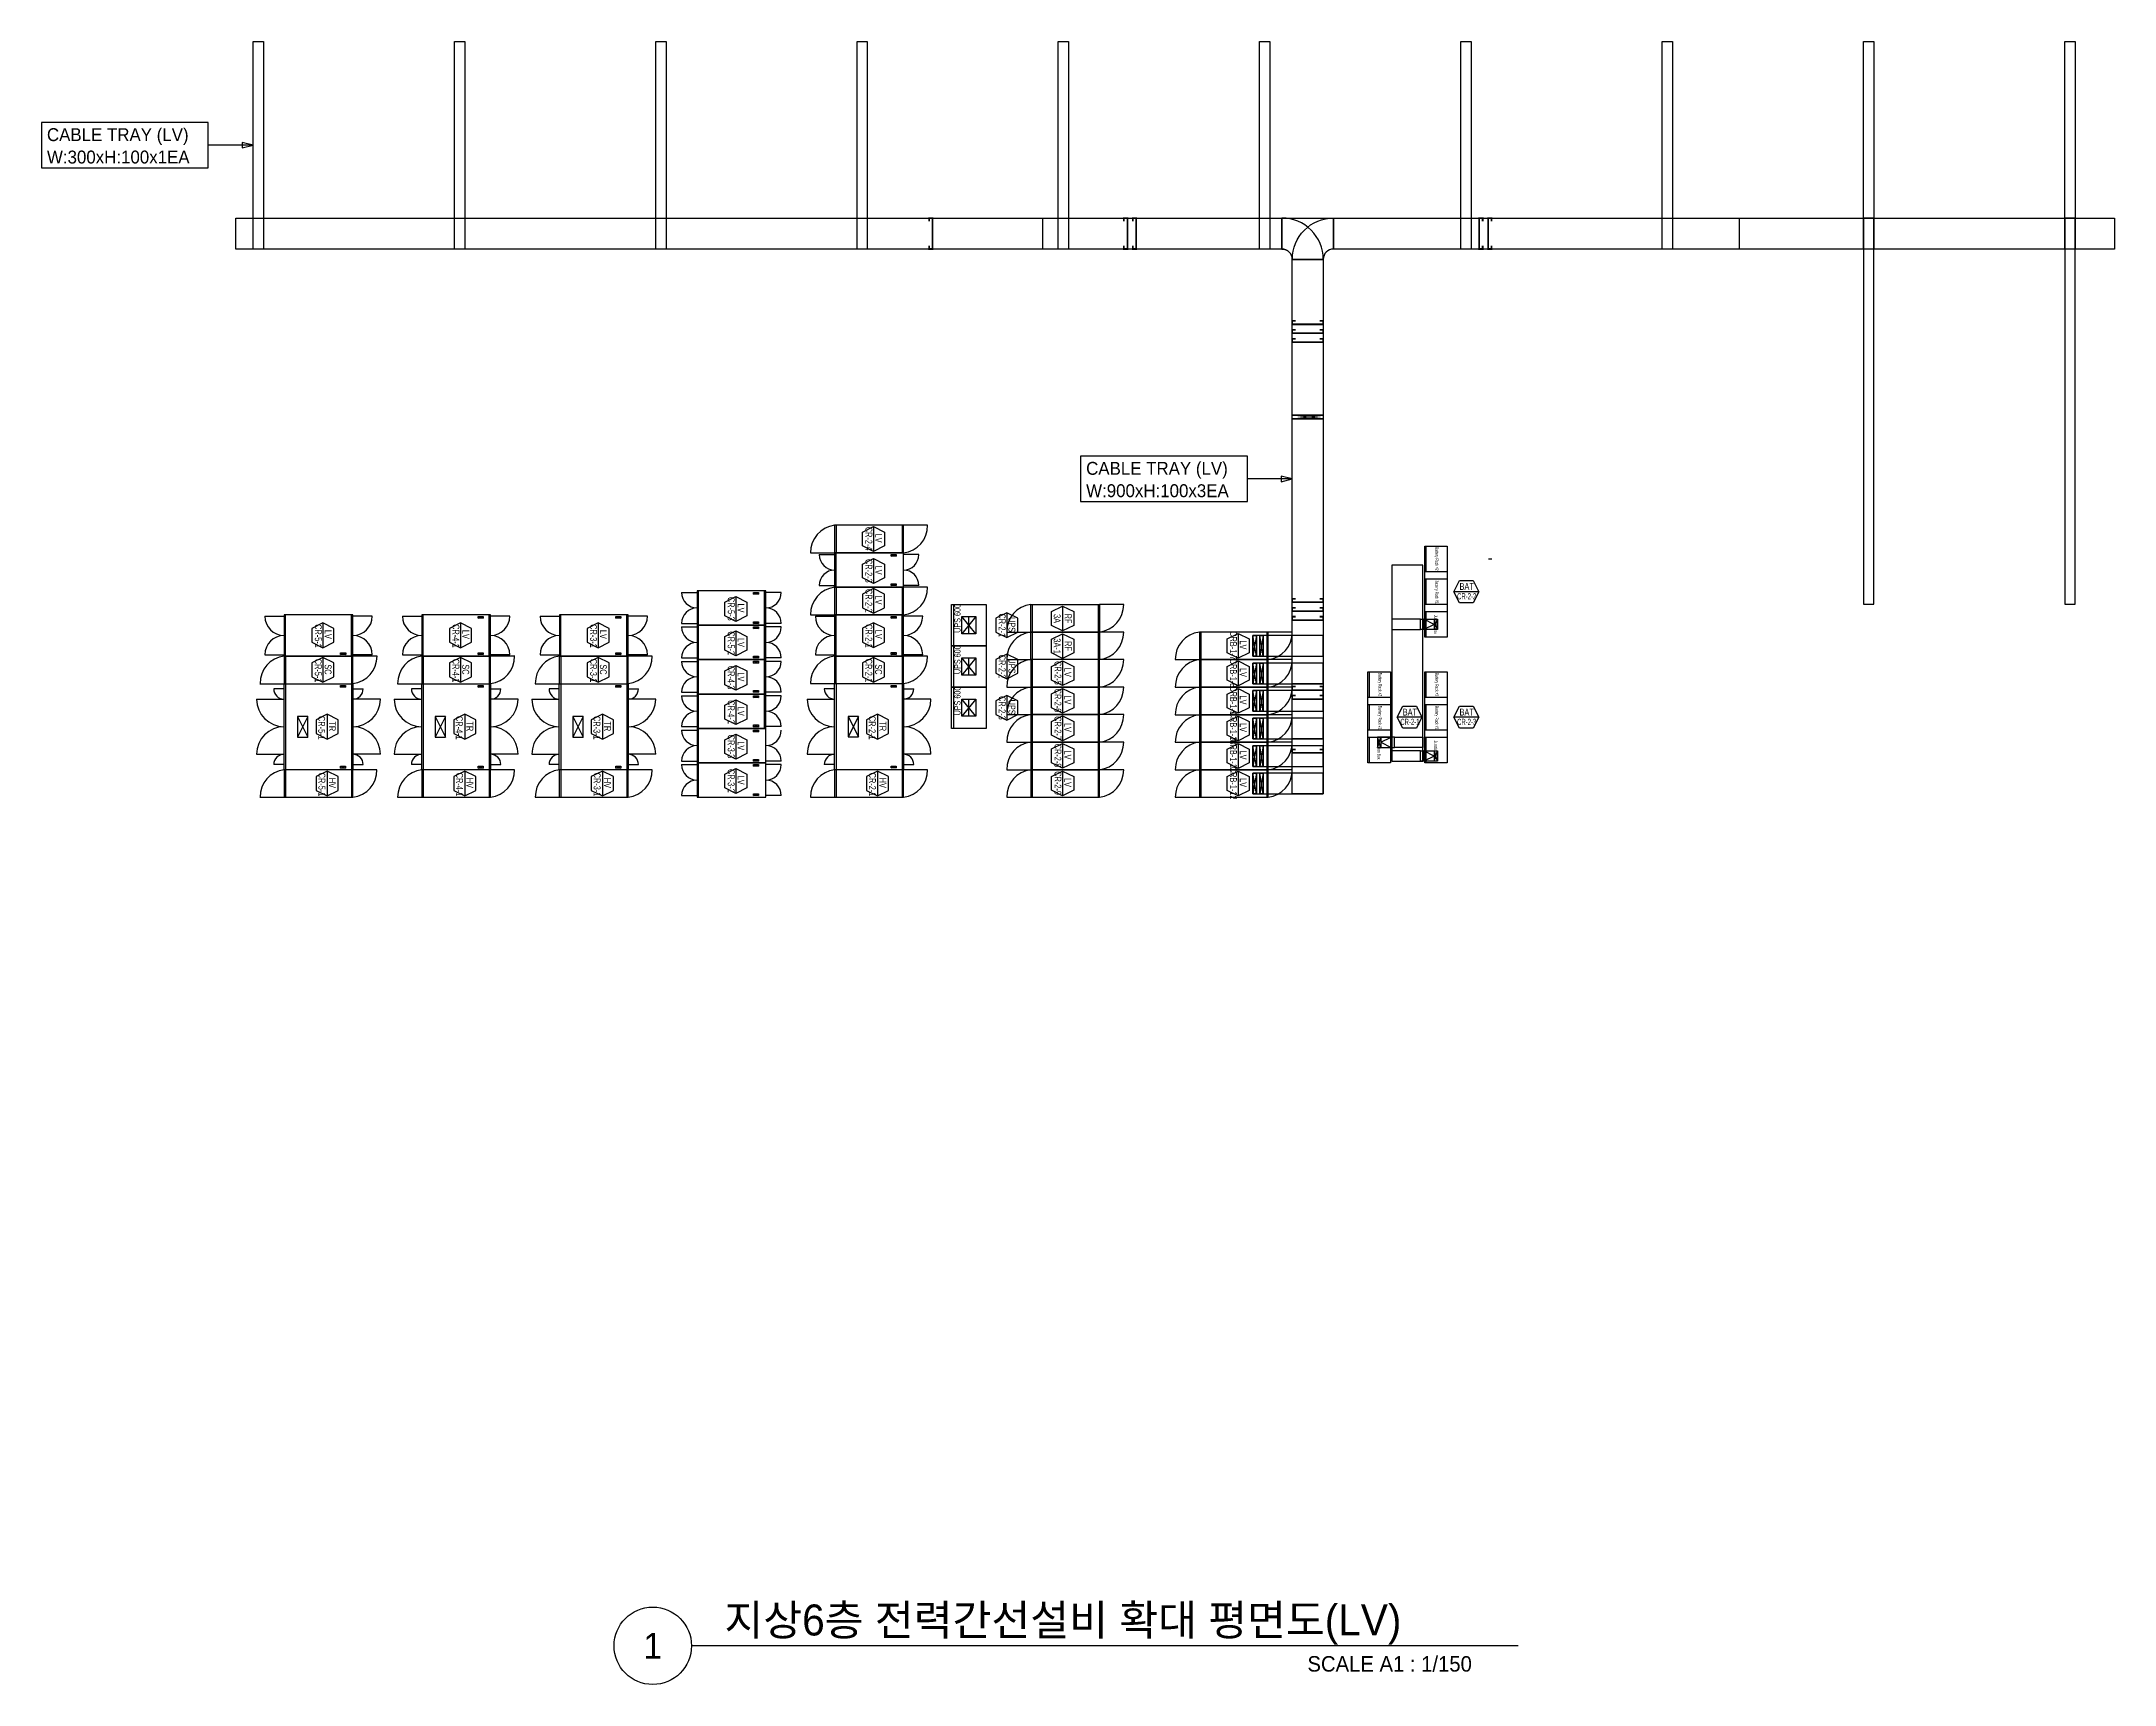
# Model space of a CAD drawing. Header units: millimetres. Extents: x -19577 to 374132, y 182625 to 847314.
# Drawn here: x 278548 to 338797, y 717225 to 764959 of the extents above; entities that cross this region are included whole.
import ezdxf
from ezdxf.enums import TextEntityAlignment as Align

# ---------------------------------------------------------------- set-up
doc = ezdxf.new("R2010")
doc.units = ezdxf.units.MM
doc.header["$LTSCALE"] = 150
for name, color, linetype in [('------00 Switch Gear', 3, 'Continuous'), ('------00 Switch Gear_Number', 1, 'Continuous'), ('-----26 Electrical Cable Tray_HV_N', 30, 'Continuous'), ('-----26 Electrical Cable Tray_LV_UPSBAT', 11, 'Continuous'), ('-----26 Electrical Cable Tray_LV_UT', 141, 'Continuous'), ('-----41 Drawing Title', 2, 'Continuous'), ('A-HAT-MATL', 8, 'Continuous')]:
    doc.layers.add(name, color=color, linetype=linetype)
doc.layers.add('NOPLOT', color=191, linetype='Continuous', plot=False)
doc.styles.add('ELEC', font='Dotum.ttf')

# ---------------------------------------------------------------- blocks, each defined once
blk = doc.blocks.new('UPS 600kV')
at = {"layer": '------00 Switch Gear'}
blk.add_line((800, 850), (-402, 850), dxfattribs=at)
blk.add_lwpolyline([(798, -100), (-402, -100), (-402, 900), (798, 900)], close=True, dxfattribs=at)
at = {"layer": 'NOPLOT'}
for p, q in [((-52, 199), (448, 601)), ((448, 199), (-52, 601)), ((-52, 400), (448, 400))]:
    blk.add_line(p, q, dxfattribs=at)
blk.add_lwpolyline([(448, 601), (448, 199), (-52, 199), (-52, 601)], close=True, dxfattribs=at)
at = {"layer": 'NOPLOT', "style": 'ELEC', "width": 0.85}
blk.add_text('UPS 600', height=178.2, dxfattribs=at).set_placement((-26, 731), align=Align.MIDDLE_LEFT)
blk = doc.blocks.new('A$C2e8f9a8b')
at = {"color": 0}
blk.add_line((30, 750), (30, 0), dxfattribs=at)
blk.add_lwpolyline([(650, 0), (0, 0), (0, 750), (650, 750)], close=True, dxfattribs=at)
blk = doc.blocks.new('A$550585017316')
at = {"color": 0}
for p, q in [((400, 300), (0, 300)), ((0, 300), (0, 0)), ((0, 0), (400, 0)), ((500, 300), (400, 300)), ((400, 0), (500, 0)), ((500, 0), (500, 300))]:
    blk.add_line(p, q, dxfattribs=at)
at = {"color": 8}
for p, q in [((100, 0), (0, 300)), ((0, 0), (100, 300)), ((100, 150), (400, 300)), ((100, 300), (100, 0)), ((100, 150), (400, 0)), ((400, 0), (400, 300))]:
    blk.add_line(p, q, dxfattribs=at)

msp = doc.modelspace()

# ---------------------------------------------------------------- linework, layer by layer
at = {"layer": '------00 Switch Gear'}
for p, q in [((301640, 750903), (301640, 750103)), ((303558, 750903), (303558, 750103)), ((304300, 750903), (303600, 750903)), ((300900, 750103), (301600, 750103)), ((301642, 749103), (301642, 750103)), ((301152, 750051), (301600, 750051)), ((303240, 750053), (303390, 750003)), ((303240, 750003), (303390, 750053)), ((304048, 750051), (303600, 750051)), ((297152, 748950), (297600, 748950)), ((297642, 748002), (297642, 749002)), ((299240, 748952), (299390, 748902)), ((299240, 748902), (299390, 748952)), ((299558, 748002), (299558, 749002)), ((300048, 748950), (299600, 748950)), ((300048, 748950), (299600, 748950)), ((301152, 749155), (301600, 749155)), ((301640, 749103), (301640, 748303)), ((303240, 749203), (303390, 749153)), ((303240, 749153), (303390, 749203)), ((303558, 749103), (303558, 748303)), ((304048, 749155), (303600, 749155)), ((304300, 749103), (303600, 749103)), ((285642, 747102), (285642, 748302)), ((287560, 747102), (287560, 748302)), ((289642, 747102), (289642, 748302)), ((291560, 747102), (291560, 748302)), ((293642, 747102), (293642, 748302)), ((295560, 747102), (295560, 748302)), ((300900, 748303), (301600, 748303)), ((300900, 748303), (301600, 748303)), ((301642, 747103), (301642, 748303)), ((303560, 747103), (303560, 748303)), ((307342, 748603), (307342, 747803)), ((309260, 748603), (309260, 747803)), ((285040, 748262), (285600, 748262)), ((288160, 748262), (287600, 748262)), ((289040, 748262), (289600, 748262)), ((291240, 748252), (291390, 748202)), ((291240, 748202), (291390, 748252)), ((292160, 748262), (291600, 748262)), ((293040, 748262), (293600, 748262)), ((295240, 748252), (295390, 748202)), ((295240, 748202), (295390, 748252)), ((296160, 748262), (295600, 748262)), ((297152, 748054), (297600, 748054)), ((297152, 747950), (297600, 747950)), ((297642, 747002), (297642, 748002)), ((299240, 748102), (299390, 748052)), ((299240, 748052), (299390, 748102)), ((299240, 747952), (299390, 747902)), ((299240, 747902), (299390, 747952)), ((299558, 747002), (299558, 748002)), ((300048, 748054), (299600, 748054)), ((300048, 747950), (299600, 747950)), ((301040, 748263), (301600, 748263)), ((303240, 748253), (303390, 748203)), ((303240, 748203), (303390, 748253)), ((304160, 748263), (303600, 748263)), ((307342, 747803), (307342, 747003)), ((309260, 747803), (309260, 747003)), ((312240, 747800), (312240, 747000)), ((314158, 747800), (314158, 747000)), ((285040, 747142), (285600, 747142)), ((285639, 747102), (285639, 746302)), ((287240, 747202), (287390, 747152)), ((287240, 747152), (287390, 747202)), ((287559, 747102), (287559, 746302)), ((288160, 747142), (287600, 747142)), ((288301, 747102), (287601, 747102)), ((289040, 747142), (289600, 747142)), ((289639, 747102), (289639, 746302)), ((291240, 747202), (291390, 747152)), ((291240, 747152), (291390, 747202)), ((291559, 747102), (291559, 746302)), ((292160, 747142), (291600, 747142)), ((292301, 747102), (291601, 747102)), ((293040, 747142), (293600, 747142)), ((293639, 747102), (293639, 746302)), ((295240, 747202), (295390, 747152)), ((295240, 747152), (295390, 747202)), ((295559, 747102), (295559, 746302)), ((296160, 747142), (295600, 747142)), ((296301, 747102), (295601, 747102)), ((299240, 747102), (299390, 747052)), ((299240, 747052), (299390, 747102)), ((301040, 747143), (301600, 747143)), ((301639, 747103), (301639, 746303)), ((303240, 747203), (303390, 747153)), ((303240, 747153), (303390, 747203)), ((303559, 747103), (303559, 746303)), ((304160, 747143), (303600, 747143)), ((304301, 747103), (303601, 747103)), ((297152, 747054), (297600, 747054)), ((297152, 746950), (297600, 746950)), ((297642, 746002), (297642, 747002)), ((299240, 746952), (299390, 746902)), ((299240, 746902), (299390, 746952)), ((299558, 746002), (299558, 747002)), ((300048, 747054), (299600, 747054)), ((300048, 746950), (299600, 746950)), ((307340, 747003), (307340, 746203)), ((309258, 747003), (309258, 746203)), ((310000, 747003), (309300, 747003)), ((312240, 747000), (312240, 746200)), ((314158, 747000), (314158, 746200)), ((284899, 746302), (285599, 746302)), ((285599, 746152), (285299, 746152)), ((285643, 746302), (285643, 743802)), ((287239, 746252), (287389, 746202)), ((287239, 746202), (287389, 746252)), ((287239, 746252), (287389, 746202)), ((287239, 746202), (287389, 746252)), ((287557, 746302), (287557, 743802)), ((287599, 746152), (287899, 746152)), ((288899, 746302), (289599, 746302)), ((289599, 746152), (289299, 746152)), ((289643, 746302), (289643, 743802)), ((291239, 746252), (291389, 746202)), ((291239, 746202), (291389, 746252)), ((291557, 746302), (291557, 743802)), ((291599, 746152), (291899, 746152)), ((292899, 746302), (293599, 746302)), ((293599, 746152), (293299, 746152)), ((293643, 746302), (293643, 743802)), ((295239, 746252), (295389, 746202)), ((295239, 746202), (295389, 746252)), ((295557, 746302), (295557, 743802)), ((295599, 746152), (295899, 746152)), ((297152, 746054), (297600, 746054)), ((297152, 745950), (297600, 745950)), ((297642, 745002), (297642, 746002)), ((299240, 746102), (299390, 746052)), ((299240, 746052), (299390, 746102)), ((299240, 745952), (299390, 745902)), ((299240, 745902), (299390, 745952)), ((299558, 745002), (299558, 746002)), ((300048, 746054), (299600, 746054)), ((300048, 745950), (299600, 745950)), ((300899, 746303), (301599, 746303)), ((301600, 746153), (301300, 746153)), ((301644, 746303), (301644, 743803)), ((303240, 746253), (303390, 746203)), ((303240, 746203), (303390, 746253)), ((303558, 746303), (303558, 743803)), ((303600, 746153), (303900, 746153)), ((307340, 746203), (307340, 745403)), ((309258, 746203), (309258, 745403)), ((310000, 746203), (309300, 746203)), ((312240, 746200), (312240, 745400)), ((314158, 746200), (314158, 745400)), ((284799, 745852), (285599, 745852)), ((288399, 745852), (287599, 745852)), ((288799, 745852), (289599, 745852)), ((292399, 745852), (291599, 745852)), ((292799, 745852), (293599, 745852)), ((296399, 745852), (295599, 745852)), ((300800, 745853), (301600, 745853)), ((304400, 745853), (303600, 745853)), ((307340, 745403), (307340, 744603)), ((309258, 745403), (309258, 744603)), ((310000, 745403), (309300, 745403)), ((312240, 745400), (312240, 744600)), ((314158, 745400), (314158, 744600)), ((297152, 745054), (297600, 745054)), ((297152, 744950), (297600, 744950)), ((297642, 744002), (297642, 745002)), ((299240, 745102), (299390, 745052)), ((299240, 745052), (299390, 745102)), ((299240, 744952), (299390, 744902)), ((299240, 744902), (299390, 744952)), ((300048, 745054), (299600, 745054)), ((284799, 744252), (285599, 744252)), ((288399, 744252), (287599, 744252)), ((288799, 744252), (289599, 744252)), ((292399, 744252), (291599, 744252)), ((292799, 744252), (293599, 744252)), ((296399, 744252), (295599, 744252)), ((299240, 744102), (299390, 744052)), ((299240, 744052), (299390, 744102)), ((300800, 744253), (301600, 744253)), ((304400, 744253), (303600, 744253)), ((307340, 744603), (307340, 743803)), ((309258, 744603), (309258, 743803)), ((310000, 744603), (309300, 744603)), ((312240, 744600), (312240, 743800)), ((314158, 744600), (314158, 743800)), ((285599, 743952), (285299, 743952)), ((285639, 743802), (285639, 743002)), ((287239, 743902), (287389, 743852)), ((287239, 743852), (287389, 743902)), ((287557, 743802), (287557, 743002)), ((287599, 743952), (287899, 743952)), ((288299, 743802), (287599, 743802)), ((289599, 743952), (289299, 743952)), ((289639, 743802), (289639, 743002)), ((291239, 743902), (291389, 743852)), ((291239, 743852), (291389, 743902)), ((291557, 743802), (291557, 743002)), ((291599, 743952), (291899, 743952)), ((292299, 743802), (291599, 743802)), ((293599, 743952), (293299, 743952)), ((293639, 743802), (293639, 743002)), ((295239, 743902), (295389, 743852)), ((295239, 743852), (295389, 743902)), ((295557, 743802), (295557, 743002)), ((295599, 743952), (295899, 743952)), ((296299, 743802), (295599, 743802)), ((297152, 744054), (297600, 744054)), ((297152, 743950), (297600, 743950)), ((297642, 743002), (297642, 744002)), ((299240, 743952), (299390, 743902)), ((299240, 743902), (299390, 743952)), ((300048, 744054), (299600, 744054)), ((300048, 743950), (299600, 743950)), ((301600, 743953), (301300, 743953)), ((301640, 743803), (301640, 743003)), ((303240, 743903), (303390, 743853)), ((303240, 743853), (303390, 743903)), ((303558, 743803), (303558, 743003)), ((303600, 743953), (303900, 743953)), ((304300, 743803), (303600, 743803)), ((307340, 743803), (307340, 743003)), ((309258, 743803), (309258, 743003)), ((310000, 743803), (309300, 743803)), ((312240, 743800), (312240, 743000)), ((314158, 743800), (314158, 743000)), ((284899, 743002), (285599, 743002)), ((288899, 743002), (289599, 743002)), ((292899, 743002), (293599, 743002)), ((297152, 743054), (297600, 743054)), ((299240, 743102), (299390, 743052)), ((299240, 743052), (299390, 743102)), ((300048, 743054), (299600, 743054)), ((300900, 743003), (301600, 743003))]:
    msp.add_line(p, q, dxfattribs=at)
at = {"layer": '------00 Switch Gear', "elevation": 0}
for points in [[(301600, 750903), (301600, 750103), (303600, 750103), (303600, 750903)], [(303600, 749103), (303600, 750103), (301600, 750103), (301600, 749103)], [(319400, 747650), (318750, 747650), (318750, 750300), (319400, 750300)], [(303390, 750053), (303390, 750003), (303240, 750003), (303240, 750053)], [(299600, 748002), (299600, 749002), (297600, 749002), (297600, 748002)], [(299390, 748952), (299390, 748902), (299240, 748902), (299240, 748952)], [(301600, 749103), (301600, 748303), (303600, 748303), (303600, 749103)], [(303390, 749203), (303390, 749153), (303240, 749153), (303240, 749203)], [(287600, 747102), (287600, 748302), (285600, 748302), (285600, 747102)], [(291600, 747102), (291600, 748302), (289600, 748302), (289600, 747102)], [(295600, 747102), (295600, 748302), (293600, 748302), (293600, 747102)], [(303600, 747103), (303600, 748303), (301600, 748303), (301600, 747103)], [(309300, 748603), (309300, 747803), (307300, 747803), (307300, 748603)], [(291390, 748252), (291390, 748202), (291240, 748202), (291240, 748252)], [(295390, 748252), (295390, 748202), (295240, 748202), (295240, 748252)], [(299600, 747002), (299600, 748002), (297600, 748002), (297600, 747002)], [(299390, 748102), (299390, 748052), (299240, 748052), (299240, 748102)], [(299390, 747952), (299390, 747902), (299240, 747902), (299240, 747952)], [(303390, 748253), (303390, 748203), (303240, 748203), (303240, 748253)], [(309300, 747803), (309300, 747003), (307300, 747003), (307300, 747803)], [(312200, 747800), (312200, 747000), (314200, 747000), (314200, 747800)], [(285599, 747102), (285599, 746302), (287601, 746302), (287601, 747102)], [(287390, 747202), (287390, 747152), (287240, 747152), (287240, 747202)], [(289599, 747102), (289599, 746302), (291601, 746302), (291601, 747102)], [(291390, 747202), (291390, 747152), (291240, 747152), (291240, 747202)], [(293599, 747102), (293599, 746302), (295601, 746302), (295601, 747102)], [(295390, 747202), (295390, 747152), (295240, 747152), (295240, 747202)], [(299390, 747102), (299390, 747052), (299240, 747052), (299240, 747102)], [(301599, 747103), (301599, 746303), (303601, 746303), (303601, 747103)], [(303390, 747203), (303390, 747153), (303240, 747153), (303240, 747203)], [(299600, 746002), (299600, 747002), (297600, 747002), (297600, 746002)], [(299390, 746952), (299390, 746902), (299240, 746902), (299240, 746952)], [(307300, 747003), (307300, 746203), (309300, 746203), (309300, 747003)], [(312200, 747000), (312200, 746200), (314200, 746200), (314200, 747000)], [(317750, 744000), (317100, 744000), (317100, 746650), (317750, 746650)], [(319400, 744000), (318750, 744000), (318750, 746650), (319400, 746650)], [(287599, 746302), (287599, 743802), (285599, 743802), (285599, 746302)], [(287389, 746252), (287389, 746202), (287239, 746202), (287239, 746252)], [(287389, 746252), (287389, 746202), (287239, 746202), (287239, 746252)], [(291599, 746302), (291599, 743802), (289599, 743802), (289599, 746302)], [(291389, 746252), (291389, 746202), (291239, 746202), (291239, 746252)], [(295599, 746302), (295599, 743802), (293599, 743802), (293599, 746302)], [(295389, 746252), (295389, 746202), (295239, 746202), (295239, 746252)], [(299600, 745002), (299600, 746002), (297600, 746002), (297600, 745002)], [(299390, 746102), (299390, 746052), (299240, 746052), (299240, 746102)], [(299390, 745952), (299390, 745902), (299240, 745902), (299240, 745952)], [(303600, 746303), (303600, 743803), (301600, 743803), (301600, 746303)], [(303390, 746253), (303390, 746203), (303240, 746203), (303240, 746253)], [(307300, 746203), (307300, 745403), (309300, 745403), (309300, 746203)], [(307300, 745403), (307300, 744603), (309300, 744603), (309300, 745403)], [(299600, 744002), (299600, 745002), (297600, 745002), (297600, 744002)], [(299390, 745102), (299390, 745052), (299240, 745052), (299240, 745102)], [(299390, 744952), (299390, 744902), (299240, 744902), (299240, 744952)], [(299390, 744102), (299390, 744052), (299240, 744052), (299240, 744102)], [(307300, 744603), (307300, 743803), (309300, 743803), (309300, 744603)], [(285599, 743802), (285599, 743002), (287599, 743002), (287599, 743802)], [(287389, 743902), (287389, 743852), (287239, 743852), (287239, 743902)], [(289599, 743802), (289599, 743002), (291599, 743002), (291599, 743802)], [(291389, 743902), (291389, 743852), (291239, 743852), (291239, 743902)], [(293599, 743802), (293599, 743002), (295599, 743002), (295599, 743802)], [(295389, 743902), (295389, 743852), (295239, 743852), (295239, 743902)], [(299600, 743002), (299600, 744002), (297600, 744002), (297600, 743002)], [(299390, 743952), (299390, 743902), (299240, 743902), (299240, 743952)], [(301600, 743803), (301600, 743003), (303600, 743003), (303600, 743803)], [(303390, 743903), (303390, 743853), (303240, 743853), (303240, 743903)], [(307300, 743803), (307300, 743003), (309300, 743003), (309300, 743803)], [(299390, 743102), (299390, 743052), (299240, 743052), (299240, 743102)]]:
    msp.add_lwpolyline(points, close=True, dxfattribs=at)
at = {"layer": '------00 Switch Gear'}
for points in [[(307300, 748603, 0.385743), (306600, 747803), (307300, 747803)], [(309300, 747803, 0.385743), (310000, 748603), (309300, 748603)], [(307300, 747803, 0.385743), (306600, 747003), (307300, 747003)], [(309300, 747003, 0.385743), (310000, 747803), (309300, 747803)], [(312200, 747800, 0.385743), (311500, 747000), (312200, 747000)], [(314200, 747000, 0.385743), (314900, 747800), (314200, 747800)], [(307300, 747003, 0.385743), (306600, 746203), (307300, 746203)], [(312200, 747000, 0.385743), (311500, 746200), (312200, 746200)], [(314200, 746200, 0.385743), (314900, 747000), (314200, 747000)], [(307300, 746203, 0.385743), (306600, 745403), (307300, 745403)], [(307300, 745403, 0.385743), (306600, 744603), (307300, 744603)], [(307300, 744603, 0.385743), (306600, 743803), (307300, 743803)], [(307300, 743803, 0.385743), (306600, 743003), (307300, 743003)]]:
    msp.add_lwpolyline(points, format="xyb", dxfattribs=at)
at = {"layer": '------00 Switch Gear', "elevation": 0}
for points in [[(312200, 746200, 0.385743), (311500, 745400), (312200, 745400)], [(314200, 745400, 0.385743), (314900, 746200), (314200, 746200)], [(312200, 745400, 0.385743), (311500, 744600), (312200, 744600)], [(314200, 744600, 0.385743), (314900, 745400), (314200, 745400)], [(312200, 744600, 0.385743), (311500, 743800), (312200, 743800)], [(314200, 743800, 0.385743), (314900, 744600), (314200, 744600)], [(312200, 743800, 0.385743), (311500, 743000), (312200, 743000)], [(314200, 743000, 0.385743), (314900, 743800), (314200, 743800)]]:
    msp.add_lwpolyline(points, format="xyb", dxfattribs=at)
at = {"layer": '------00 Switch Gear'}
for points in [[(312200, 746200), (312200, 745400), (314200, 745400), (314200, 746200)], [(312200, 745400), (312200, 744600), (314200, 744600), (314200, 745400)], [(312200, 744600), (312200, 743800), (314200, 743800), (314200, 744600)], [(312200, 743800), (312200, 743000), (314200, 743000), (314200, 743800)]]:
    msp.add_lwpolyline(points, close=True, dxfattribs=at)
for centre, radius, start, end in [((301692, 750117), 791, 96.62652, 181.00162), ((303509, 750889), 791, 276.62652, 1.00162), ((301600, 750051), 448, 180, 270), ((301600, 749155), 448, 90, 180), ((303600, 750051), 448, 270, 0), ((303600, 749155), 448, 0, 90), ((297600, 748950), 448, 180, 270), ((299600, 748950), 448, 270, 0), ((301692, 748317), 791, 96.62652, 181.00162), ((303509, 749089), 791, 276.62652, 1.00162), ((297600, 748054), 448, 90, 180), ((299600, 748054), 448, 0, 90), ((285600, 748262), 560, 180, 270), ((285600, 747142), 560, 90, 180), ((287600, 748262), 560, 270, 0), ((287600, 747142), 560, 0, 90), ((289600, 748262), 560, 180, 270), ((289600, 747142), 560, 90, 180), ((291600, 748262), 560, 270, 0), ((291600, 747142), 560, 0, 90), ((293600, 748262), 560, 180, 270), ((293600, 747142), 560, 90, 180), ((295600, 748262), 560, 270, 0), ((295600, 747142), 560, 0, 90), ((297600, 747950), 448, 180, 270), ((299600, 747950), 448, 270, 0), ((301600, 748263), 560, 180, 270), ((301600, 747143), 560, 90, 180), ((303600, 748263), 560, 270, 0), ((303600, 747143), 560, 0, 90), ((285691, 746315), 791, 96.62652, 181.00162), ((287510, 747088), 791, 276.62652, 1.00162), ((289691, 746315), 791, 96.62652, 181.00162), ((291510, 747088), 791, 276.62652, 1.00162), ((293691, 746315), 791, 96.62652, 181.00162), ((295510, 747088), 791, 276.62652, 1.00162), ((297600, 747054), 448, 90, 180), ((299600, 747054), 448, 0, 90), ((301691, 746317), 791, 96.62652, 181.00162), ((303510, 747089), 791, 276.62652, 1.00162), ((297600, 746950), 448, 180, 270), ((297600, 746054), 448, 90, 180), ((299600, 746950), 448, 270, 0), ((299600, 746054), 448, 0, 90), ((309209, 746989), 791, 276.62652, 1.00162), ((285599, 746152), 300, 180, 270), ((287599, 746152), 300, 270, 0), ((289599, 746152), 300, 180, 270), ((291599, 746152), 300, 270, 0), ((293599, 746152), 300, 180, 270), ((295599, 746152), 300, 270, 0), ((297600, 745950), 448, 180, 270), ((299600, 745950), 448, 270, 0), ((301600, 746153), 300, 180, 270), ((303600, 746153), 300, 270, 0), ((309209, 746189), 791, 276.62652, 1.00162), ((285599, 745852), 800, 180, 270), ((287599, 745852), 800, 270, 0), ((289599, 745852), 800, 180, 270), ((291599, 745852), 800, 270, 0), ((293599, 745852), 800, 180, 270), ((295599, 745852), 800, 270, 0), ((297600, 745054), 448, 90, 180), ((299600, 745054), 448, 0, 90), ((301600, 745853), 800, 180, 270), ((303600, 745853), 800, 270, 0), ((309209, 745389), 791, 276.62652, 1.00162), ((285599, 744252), 800, 90, 180), ((287599, 744252), 800, 0, 90), ((289599, 744252), 800, 90, 180), ((291599, 744252), 800, 0, 90), ((293599, 744252), 800, 90, 180), ((295599, 744252), 800, 0, 90), ((297600, 744950), 448, 180, 270), ((299600, 744950), 448, 270, 0), ((301600, 744253), 800, 90, 180), ((303600, 744253), 800, 0, 90), ((285599, 743952), 300, 90, 180), ((287599, 743952), 300, 0, 90), ((289599, 743952), 300, 90, 180), ((291599, 743952), 300, 0, 90), ((293599, 743952), 300, 90, 180), ((295599, 743952), 300, 0, 90), ((297600, 744054), 448, 90, 180), ((299600, 744054), 448, 0, 90), ((301600, 743953), 300, 90, 180), ((303600, 743953), 300, 0, 90), ((309209, 744589), 791, 276.62652, 1.00162), ((285691, 743015), 791, 96.62652, 181.00162), ((287508, 743788), 791, 276.62652, 1.00162), ((289691, 743015), 791, 96.62652, 181.00162), ((291508, 743788), 791, 276.62652, 1.00162), ((293691, 743015), 791, 96.62652, 181.00162), ((295508, 743788), 791, 276.62652, 1.00162), ((297600, 743950), 448, 180, 270), ((297600, 743054), 448, 90, 180), ((299600, 743950), 448, 270, 0), ((299600, 743054), 448, 0, 90), ((301692, 743017), 791, 96.62652, 181.00162), ((303509, 743789), 791, 276.62652, 1.00162), ((309209, 743789), 791, 276.62652, 1.00162)]:
    msp.add_arc(centre, radius, start, end, dxfattribs=at)
at = {"layer": '------00 Switch Gear_Number', "color": 1, "elevation": 0}
for points in [[(302728, 750865), (302728, 750145), (302408, 750305), (302408, 750705), (302728, 750865), (303048, 750705), (303048, 750305), (302728, 750145)], [(302728, 749935), (302728, 749215), (302408, 749375), (302408, 749775), (302728, 749935), (303048, 749775), (303048, 749375), (302728, 749215)], [(302728, 749066), (302728, 748346), (303048, 748506), (303048, 748906), (302728, 749066), (302408, 748906), (302408, 748506), (302728, 748346)], [(298728, 748833), (298728, 748113), (298408, 748273), (298408, 748674), (298728, 748833), (299048, 748674), (299048, 748273), (298728, 748113)], [(306602, 748363), (306602, 747643), (306922, 747803), (306922, 748204), (306602, 748363), (306282, 748204), (306282, 747803), (306602, 747643)], [(308227, 748554), (308227, 747834), (307907, 747994), (307907, 748395), (308227, 748554), (308547, 748395), (308547, 747994), (308227, 747834)], [(286728, 748068), (286728, 747348), (287048, 747507), (287048, 747908), (286728, 748068), (286408, 747908), (286408, 747507), (286728, 747348)], [(290728, 748068), (290728, 747348), (291048, 747507), (291048, 747908), (290728, 748068), (290408, 747908), (290408, 747507), (290728, 747348)], [(294728, 748068), (294728, 747348), (295048, 747507), (295048, 747908), (294728, 748068), (294408, 747908), (294408, 747507), (294728, 747348)], [(298728, 747833), (298728, 747113), (298408, 747273), (298408, 747674), (298728, 747833), (299048, 747674), (299048, 747273), (298728, 747113)], [(302728, 748069), (302728, 747349), (303048, 747509), (303048, 747910), (302728, 748069), (302408, 747910), (302408, 747509), (302728, 747349)], [(308227, 747754), (308227, 747034), (307907, 747194), (307907, 747595), (308227, 747754), (308547, 747595), (308547, 747194), (308227, 747034)], [(313327, 747762), (313327, 747042), (313007, 747202), (313007, 747602), (313327, 747762), (313647, 747602), (313647, 747202), (313327, 747042)], [(306602, 747163), (306602, 746443), (306922, 746603), (306922, 747004), (306602, 747163), (306282, 747004), (306282, 746603), (306602, 746443)], [(286727, 747063), (286727, 746343), (287047, 746502), (287047, 746903), (286727, 747063), (286407, 746903), (286407, 746502), (286727, 746343)], [(290727, 747063), (290727, 746343), (291047, 746502), (291047, 746903), (290727, 747063), (290407, 746903), (290407, 746502), (290727, 746343)], [(294727, 747063), (294727, 746343), (295047, 746502), (295047, 746903), (294727, 747063), (294407, 746903), (294407, 746502), (294727, 746343)], [(298728, 746833), (298728, 746113), (298408, 746273), (298408, 746674), (298728, 746833), (299048, 746674), (299048, 746273), (298728, 746113)], [(302727, 747064), (302727, 746344), (303047, 746504), (303047, 746905), (302727, 747064), (302407, 746905), (302407, 746504), (302727, 746344)], [(308227, 746965), (308227, 746245), (307907, 746405), (307907, 746805), (308227, 746965), (308547, 746805), (308547, 746405), (308227, 746245)], [(313327, 746962), (313327, 746242), (313007, 746402), (313007, 746802), (313327, 746962), (313647, 746802), (313647, 746402), (313327, 746242)], [(306602, 745963), (306602, 745243), (306922, 745403), (306922, 745804), (306602, 745963), (306282, 745804), (306282, 745403), (306602, 745243)], [(308227, 746165), (308227, 745445), (307907, 745605), (307907, 746005), (308227, 746165), (308547, 746005), (308547, 745605), (308227, 745445)], [(313327, 746162), (313327, 745442), (313007, 745602), (313007, 746002), (313327, 746162), (313647, 746002), (313647, 745602), (313327, 745442)], [(286849, 745412), (286849, 744692), (287169, 744851), (287169, 745252), (286849, 745412), (286529, 745252), (286529, 744851), (286849, 744692)], [(290849, 745412), (290849, 744692), (291169, 744851), (291169, 745252), (290849, 745412), (290529, 745252), (290529, 744851), (290849, 744692)], [(294849, 745412), (294849, 744692), (295169, 744851), (295169, 745252), (294849, 745412), (294529, 745252), (294529, 744851), (294849, 744692)], [(298728, 745833), (298728, 745113), (298408, 745273), (298408, 745674), (298728, 745833), (299048, 745674), (299048, 745273), (298728, 745113)], [(302850, 745413), (302850, 744693), (303170, 744853), (303170, 745254), (302850, 745413), (302530, 745254), (302530, 744853), (302850, 744693)], [(308227, 745365), (308227, 744645), (307907, 744805), (307907, 745205), (308227, 745365), (308547, 745205), (308547, 744805), (308227, 744645)], [(313327, 745362), (313327, 744642), (313007, 744802), (313007, 745202), (313327, 745362), (313647, 745202), (313647, 744802), (313327, 744642)], [(298728, 744833), (298728, 744113), (298408, 744273), (298408, 744674), (298728, 744833), (299048, 744674), (299048, 744273), (298728, 744113)], [(308227, 744565), (308227, 743845), (307907, 744005), (307907, 744405), (308227, 744565), (308547, 744405), (308547, 744005), (308227, 743845)], [(313327, 744562), (313327, 743842), (313007, 744002), (313007, 744402), (313327, 744562), (313647, 744402), (313647, 744002), (313327, 743842)], [(286849, 743762), (286849, 743042), (287169, 743201), (287169, 743602), (286849, 743762), (286529, 743602), (286529, 743201), (286849, 743042)], [(290849, 743762), (290849, 743042), (291169, 743201), (291169, 743602), (290849, 743762), (290529, 743602), (290529, 743201), (290849, 743042)], [(294849, 743762), (294849, 743042), (295169, 743201), (295169, 743602), (294849, 743762), (294529, 743602), (294529, 743201), (294849, 743042)], [(298728, 743833), (298728, 743113), (298408, 743273), (298408, 743674), (298728, 743833), (299048, 743674), (299048, 743273), (298728, 743113)], [(302850, 743763), (302850, 743043), (303170, 743203), (303170, 743604), (302850, 743763), (302530, 743604), (302530, 743203), (302850, 743043)], [(308227, 743765), (308227, 743045), (307907, 743205), (307907, 743605), (308227, 743765), (308547, 743605), (308547, 743205), (308227, 743045)], [(313327, 743762), (313327, 743042), (313007, 743202), (313007, 743602), (313327, 743762), (313647, 743602), (313647, 743202), (313327, 743042)]]:
    msp.add_lwpolyline(points, dxfattribs=at)
at = {"layer": '------00 Switch Gear_Number', "elevation": 0}
for points in [[(320320, 748975), (319600, 748975), (319760, 749295), (320160, 749295), (320320, 748975), (320160, 748655), (319760, 748655), (319600, 748975)], [(318670, 745325), (317950, 745325), (318110, 745645), (318510, 745645), (318670, 745325), (318510, 745005), (318110, 745005), (317950, 745325)], [(320320, 745325), (319600, 745325), (319760, 745645), (320160, 745645), (320320, 745325), (320160, 745005), (319760, 745005), (319600, 745325)]]:
    msp.add_lwpolyline(points, dxfattribs=at)
at = {"layer": '-----26 Electrical Cable Tray_HV_N', "color": 1, "elevation": 0}
for points in [[(278548, 762602), (278548, 761287), (283395, 761287), (283395, 762602)], [(308749, 752908), (308749, 751593), (313595, 751593), (313595, 752908)]]:
    msp.add_lwpolyline(points, close=True, dxfattribs=at)
for points in [[(284700, 761945), (284380, 762025), (284380, 761865), (284700, 761945), (283395, 761945)], [(314900, 752250), (314580, 752330), (314580, 752170), (314900, 752250), (313595, 752250)]]:
    msp.add_lwpolyline(points, dxfattribs=at)
at = {"layer": '-----26 Electrical Cable Tray_LV_UPSBAT', "elevation": 0}
for points in [[(318695, 749745), (317795, 749745), (317795, 744050), (318695, 744050)], [(318625, 748175), (317795, 748175), (317795, 747875), (318625, 747875)], [(317875, 744750), (318695, 744750), (318695, 744450), (317875, 744450)], [(318625, 744350), (317795, 744350), (317795, 744050), (318625, 744050)]]:
    msp.add_lwpolyline(points, close=True, dxfattribs=at)
at = {"layer": '-----26 Electrical Cable Tray_LV_UT', "elevation": 0}
for points in [[(284700, 764959), (285000, 764959), (285000, 758930), (284700, 758930)], [(290550, 764959), (290850, 764959), (290850, 758930), (290550, 758930)], [(296400, 764959), (296700, 764959), (296700, 758930), (296400, 758930)], [(302250, 764959), (302550, 764959), (302550, 758930), (302250, 758930)], [(308100, 764959), (308400, 764959), (308400, 758930), (308100, 758930)], [(313950, 764959), (314250, 764959), (314250, 758930), (313950, 758930)], [(319800, 764959), (320100, 764959), (320100, 758930), (319800, 758930)], [(325650, 764959), (325950, 764959), (325950, 758930), (325650, 758930)], [(331500, 764959), (331800, 764959), (331800, 758930), (331500, 758930)], [(337350, 764959), (337650, 764959), (337650, 758930), (337350, 758930)], [(314600, 759830), (314600, 758930), (284194, 758930), (284194, 759830)], [(314600, 759830), (314600, 758930), (307650, 758930), (307650, 759830)], [(327883, 759830), (327883, 758930), (316100, 758930), (316100, 759830)], [(338797, 759830), (338797, 758930), (316100, 758930), (316100, 759830)], [(331500, 748612), (331800, 748612), (331800, 759830), (331500, 759830)], [(337350, 748612), (337650, 748612), (337650, 759830), (337350, 759830)], [(314900, 758630), (315800, 758630), (315800, 754100), (314900, 754100)], [(314900, 758630), (315800, 758630), (315800, 754100), (314900, 754100)], [(314900, 758630), (315800, 758630), (315800, 754100), (314900, 754100)], [(314900, 754100), (315800, 754100), (315800, 754000), (314900, 754000)], [(314900, 754000), (315800, 754000), (315800, 746300), (314900, 746300)], [(314900, 754000), (315800, 754000), (315800, 744700), (314900, 744700)], [(314900, 754000), (315800, 754000), (315800, 743100), (314900, 743100)], [(315800, 745500), (315800, 746100), (313758, 746100), (313758, 745500)], [(313758, 745500), (313758, 746100), (313858, 746100), (313858, 745500)], [(313958, 745500), (313958, 746100), (314058, 746100), (314058, 745500)], [(315800, 744700), (315800, 745300), (313758, 745300), (313758, 744700)], [(313758, 744700), (313758, 745300), (313858, 745300), (313858, 744700)], [(313958, 744700), (313958, 745300), (314058, 745300), (314058, 744700)], [(315800, 743900), (315800, 744500), (313758, 744500), (313758, 743900)], [(313758, 743900), (313758, 744500), (313858, 744500), (313858, 743900)], [(313958, 743900), (313958, 744500), (314058, 744500), (314058, 743900)], [(315800, 743100), (315800, 743700), (313758, 743700), (313758, 743100)], [(313758, 743100), (313758, 743700), (313858, 743700), (313858, 743100)], [(313958, 743100), (313958, 743700), (314058, 743700), (314058, 743100)]]:
    msp.add_lwpolyline(points, close=True, dxfattribs=at)
at = {"layer": '-----26 Electrical Cable Tray_LV_UT', "ltscale": 7.5, "const_width": 50, "elevation": 0}
for points in [[(304345, 759730), (304345, 759830), (304445, 759830), (304445, 758930), (304345, 758930), (304345, 759030)], [(310008, 759730), (310008, 759830), (310108, 759830), (310108, 758930), (310008, 758930), (310008, 759030)], [(310267, 759730), (310267, 759830), (310367, 759830), (310367, 758930), (310267, 758930), (310267, 759030)], [(320433, 759730), (320433, 759830), (320333, 759830), (320333, 758930), (320433, 758930), (320433, 759030)], [(320692, 759730), (320692, 759830), (320592, 759830), (320592, 758930), (320692, 758930), (320692, 759030)], [(315700, 756842), (315800, 756842), (315800, 756742), (314900, 756742), (314900, 756842), (315000, 756842)], [(315700, 756582), (315800, 756582), (315800, 756482), (314900, 756482), (314900, 756582), (315000, 756582)], [(315700, 756322), (315800, 756322), (315800, 756222), (314900, 756222), (314900, 756322), (315000, 756322)], [(315700, 748768), (315800, 748768), (315800, 748668), (314900, 748668), (314900, 748768), (315000, 748768)], [(315700, 748508), (315800, 748508), (315800, 748408), (314900, 748408), (314900, 748508), (315000, 748508)], [(315700, 748248), (315800, 748248), (315800, 748148), (314900, 748148), (314900, 748248), (315000, 748248)], [(315700, 746216), (315800, 746216), (315800, 746116), (314900, 746116), (314900, 746216), (315000, 746216)], [(315700, 745956), (315800, 745956), (315800, 745856), (314900, 745856), (314900, 745956), (315000, 745956)], [(315700, 744390), (315800, 744390), (315800, 744290), (314900, 744290), (314900, 744390), (315000, 744390)]]:
    msp.add_lwpolyline(points, dxfattribs=at)
at = {"layer": '-----26 Electrical Cable Tray_LV_UT', "elevation": 0}
for points in [[(314600, 758930), (314600, 759830), (314600, 759830), (316100, 759830), (316100, 758930, 0.414214), (315800, 758630), (314900, 758630), (314900, 758630, 0.414214)], [(314600, 758930), (314600, 758930, -0.414214), (314900, 758630), (314900, 758630), (315800, 758630, 0.414214), (314600, 759830)], [(316100, 758930), (316100, 758930, 0.414214), (315800, 758630), (315800, 758630), (314900, 758630, -0.414214), (316100, 759830)]]:
    msp.add_lwpolyline(points, format="xyb", close=True, dxfattribs=at)
for points in [[(314900, 754000), (315800, 754100)], [(315800, 754000), (314900, 754100)], [(313858, 745500), (313758, 746100)], [(313858, 746100), (313758, 745500)], [(314058, 745500), (313958, 746100)], [(314058, 746100), (313958, 745500)], [(313858, 744700), (313758, 745300)], [(313858, 745300), (313758, 744700)], [(314058, 744700), (313958, 745300)], [(314058, 745300), (313958, 744700)], [(313858, 743900), (313758, 744500)], [(313858, 744500), (313758, 743900)], [(314058, 743900), (313958, 744500)], [(314058, 744500), (313958, 743900)], [(313858, 743100), (313758, 743700)], [(313858, 743700), (313758, 743100)], [(314058, 743100), (313958, 743700)], [(314058, 743700), (313958, 743100)]]:
    msp.add_lwpolyline(points, dxfattribs=at)
at = {"layer": '-----26 Electrical Cable Tray_LV_UT'}
for points in [[(315800, 747100), (315800, 747700), (313758, 747700), (313758, 747100)], [(313758, 747100), (313758, 747700), (313858, 747700), (313858, 747100)], [(313958, 747100), (313958, 747700), (314058, 747700), (314058, 747100)], [(315800, 746300), (315800, 746900), (313758, 746900), (313758, 746300)], [(313758, 746300), (313758, 746900), (313858, 746900), (313858, 746300)], [(313958, 746300), (313958, 746900), (314058, 746900), (314058, 746300)]]:
    msp.add_lwpolyline(points, close=True, dxfattribs=at)
for points in [[(313858, 747100), (313758, 747700)], [(313858, 747700), (313758, 747100)], [(314058, 747100), (313958, 747700)], [(314058, 747700), (313958, 747100)], [(313858, 746300), (313758, 746900)], [(313858, 746900), (313758, 746300)], [(314058, 746300), (313958, 746900)], [(314058, 746900), (313958, 746300)]]:
    msp.add_lwpolyline(points, dxfattribs=at)
at = {"layer": '-----41 Drawing Title', "color": 7}
msp.add_line((321461, 718350), (297439, 718350), dxfattribs=at)
msp.add_circle((296314, 718350), 1125, dxfattribs=at)
at = {"layer": 'A-HAT-MATL'}
msp.add_lwpolyline([(320700, 749920), (320600, 749920)], dxfattribs=at)
at = {"layer": 'NOPLOT'}
for p, q in [((286293, 745352), (285993, 744752)), ((285993, 745352), (286293, 744752)), ((290293, 745352), (289993, 744752)), ((289993, 745352), (290293, 744752)), ((294293, 745352), (293993, 744752)), ((293993, 745352), (294293, 744752)), ((302294, 745353), (301994, 744753)), ((301994, 745353), (302294, 744753))]:
    msp.add_line(p, q, dxfattribs=at)
at = {"layer": 'NOPLOT', "elevation": 0}
for points in [[(286293, 745352), (285993, 745352), (285993, 744752), (286293, 744752)], [(290293, 745352), (289993, 745352), (289993, 744752), (290293, 744752)], [(294293, 745352), (293993, 745352), (293993, 744752), (294293, 744752)], [(302294, 745353), (301994, 745353), (301994, 744753), (302294, 744753)]]:
    msp.add_lwpolyline(points, close=True, dxfattribs=at)

# ---------------------------------------------------------------- block references
at = {"layer": '------00 Switch Gear'}
for p in [(318750, 749550), (318750, 748600), (318750, 747650), (317100, 745900), (318750, 745900), (317100, 744950), (318750, 744950), (317100, 744000), (318750, 744000)]:
    msp.add_blockref('A$C2e8f9a8b', p, dxfattribs=at)
at = {"layer": '------00 Switch Gear', "rotation": 89.99999999999999}
for p in [(305900, 747806), (305900, 746606), (305900, 745406)]:
    msp.add_blockref('UPS 600kV', p, dxfattribs=at)
at = {"layer": '-----26 Electrical Cable Tray_LV_UPSBAT', "xscale": -1}
for p in [(319125, 747875), (319125, 744050)]:
    msp.add_blockref('A$550585017316', p, dxfattribs=at)
at = {"layer": '-----26 Electrical Cable Tray_LV_UPSBAT'}
msp.add_blockref('A$550585017316', (317375, 744450), dxfattribs=at)

# ---------------------------------------------------------------- texts
at = {"layer": '------00 Switch Gear', "style": 'ELEC', "width": 0.6}
for s, p in [('Battery Rack #2', (319103, 749928, 0)), ('Battery Rack #1', (319103, 748966, 0)), ('Junction Box', (319072, 748025, 0)), ('Battery Rack #2', (317453, 746278, 0)), ('Battery Rack #2', (319103, 746278, 0)), ('Battery Rack #1', (317453, 745316, 0)), ('Battery Rack #1', (319103, 745316, 0)), ('Junction Box', (317422, 744375, 0)), ('Junction Box', (319072, 744375, 0))]:
    msp.add_text(s, height=100, rotation=270, dxfattribs=at).set_placement(p, align=Align.MIDDLE_CENTER)
at = {"layer": '------00 Switch Gear_Number', "color": 0, "style": 'ELEC', "width": 0.7}
for s, p in [('CR-2-4', (302594, 750516, 0)), ('LV', (302879, 750531, 0)), ('CR-2-3', (302594, 749580, 0)), ('LV', (302879, 749601, 0)), ('CR-2-2', (302594, 748710, 0)), ('CR-5-3', (298594, 748478, 0)), ('LV', (298879, 748499, 0)), ('LV', (302879, 748732, 0)), ('CR-5-1', (286594, 747687, 0)), ('LV', (286879, 747734, 0)), ('CR-4-1', (290594, 747687, 0)), ('LV', (290879, 747734, 0)), ('CR-3-1', (294594, 747687, 0)), ('LV', (294879, 747734, 0)), ('CR-5-2', (298594, 747478, 0)), ('CR-2-1', (302594, 747689, 0)), ('LV', (302879, 747735, 0)), ('CR-2-1', (306468, 747998)), ('UPS', (306753, 748020)), ('CRB-1-7', (313190, 747411)), ('LV', (298879, 747499, 0)), ('CR-2-2', (306468, 746798)), ('LV', (313475, 747428)), ('CR-5-1', (286593, 746682, 0)), ('SC', (286878, 746714, 0)), ('CR-4-1', (290593, 746682, 0)), ('SC', (290878, 746714, 0)), ('CR-3-1', (294593, 746682, 0)), ('SC', (294878, 746714, 0)), ('CR-4-3', (298594, 746478, 0)), ('LV', (298879, 746499, 0)), ('CR-2-1', (302593, 746683, 0)), ('SC', (302878, 746715, 0)), ('UPS', (306753, 746820)), ('CR-2-5', (308090, 746614)), ('LV', (308375, 746631)), ('CRB-1-8', (313190, 746611)), ('LV', (313475, 746628)), ('CR-2-3', (306468, 745598)), ('CR-2-6', (308090, 745814)), ('LV', (308375, 745831)), ('CRB-1-9', (313190, 745811, 0)), ('LV', (313475, 745828, 0)), ('CR-5-1', (286691, 745019, 0)), ('CR-4-1', (290691, 745019, 0)), ('CR-3-1', (294691, 745019, 0)), ('CR-4-2', (298594, 745478, 0)), ('LV', (298879, 745499, 0)), ('CR-2-1', (302692, 745021, 0)), ('UPS', (306753, 745620)), ('CR-2-7', (308090, 745014)), ('CRB-1-10', (313190, 745011, 0)), ('TR', (287001, 745064, 0)), ('TR', (291001, 745064, 0)), ('TR', (295001, 745064, 0)), ('CR-3-3', (298594, 744478, 0)), ('TR', (303002, 745065, 0)), ('LV', (308375, 745031)), ('LV', (313475, 745028, 0)), ('LV', (298879, 744499, 0)), ('CR-2-8', (308090, 744214)), ('LV', (308375, 744231)), ('CRB-1-11', (313190, 744211, 0)), ('LV', (313475, 744228, 0)), ('CR-5-1', (286698, 743372, 0)), ('HV', (287001, 743418, 0)), ('CR-4-1', (290698, 743372, 0)), ('HV', (291001, 743418, 0)), ('CR-3-1', (294698, 743372, 0)), ('HV', (295001, 743418, 0)), ('CR-3-2', (298594, 743478, 0)), ('LV', (298879, 743499, 0)), ('CR-2-1', (302699, 743373, 0)), ('HV', (303002, 743420, 0)), ('CR-2-9', (308090, 743414)), ('LV', (308375, 743431)), ('CRB-1-12', (313190, 743411, 0)), ('LV', (313475, 743428, 0))]:
    msp.add_text(s, height=200, rotation=270, dxfattribs=at).set_placement(p, align=Align.MIDDLE_CENTER)
at = {"layer": '------00 Switch Gear_Number', "color": 0, "style": 'ELEC'}
for s, height, width, p in [('CR-2-2', 180, 0.6, (319969, 748842, 0)), ('BAT', 200, 0.7, (319969, 749126, 0)), ('CR-2-1', 180, 0.6, (318319, 745192, 0)), ('BAT', 200, 0.7, (318319, 745476, 0)), ('CR-2-3', 180, 0.6, (319969, 745192, 0)), ('BAT', 200, 0.7, (319969, 745476, 0))]:
    msp.add_text(s, height=height, dxfattribs=dict(at, width=width)).set_placement(p, align=Align.MIDDLE_CENTER)
at = {"layer": '------00 Switch Gear_Number', "color": 7, "style": 'ELEC', "width": 0.7}
for s, p in [('3A', (308067, 748194)), ('RF', (308387, 748194)), ('3A-1', (308067, 747394)), ('RF', (308387, 747394))]:
    msp.add_text(s, height=200, rotation=270, dxfattribs=at).set_placement(p, align=Align.MIDDLE_CENTER)
at = {"layer": '-----26 Electrical Cable Tray_LV_UT', "style": 'ELEC'}
for s, p in [('CABLE TRAY (LV)', (278708, 762252)), ('W:300xH:100x1EA', (278708, 761602)), ('CABLE TRAY (LV)', (308909, 752558)), ('W:900xH:100x3EA', (308909, 751908))]:
    msp.add_text(s, height=375, dxfattribs=at).set_placement(p, align=Align.MIDDLE_LEFT)
at = {"layer": '-----41 Drawing Title', "color": 2, "style": 'ELEC'}
msp.add_text('지상6층 전력간선설비 확대 평면도(LV)', height=900, dxfattribs=at).set_placement((298398, 718650))
at = {"layer": '-----41 Drawing Title', "color": 7, "style": 'ELEC'}
msp.add_text('1', height=750, dxfattribs=at).set_placement((296314, 718350), align=Align.MIDDLE)
at = {"layer": '-----41 Drawing Title', "style": 'ELEC'}
msp.add_text('SCALE A1 : 1/150', height=450, dxfattribs=at).set_placement((320119, 717600), align=Align.RIGHT)

doc.saveas('drawing.dxf')
